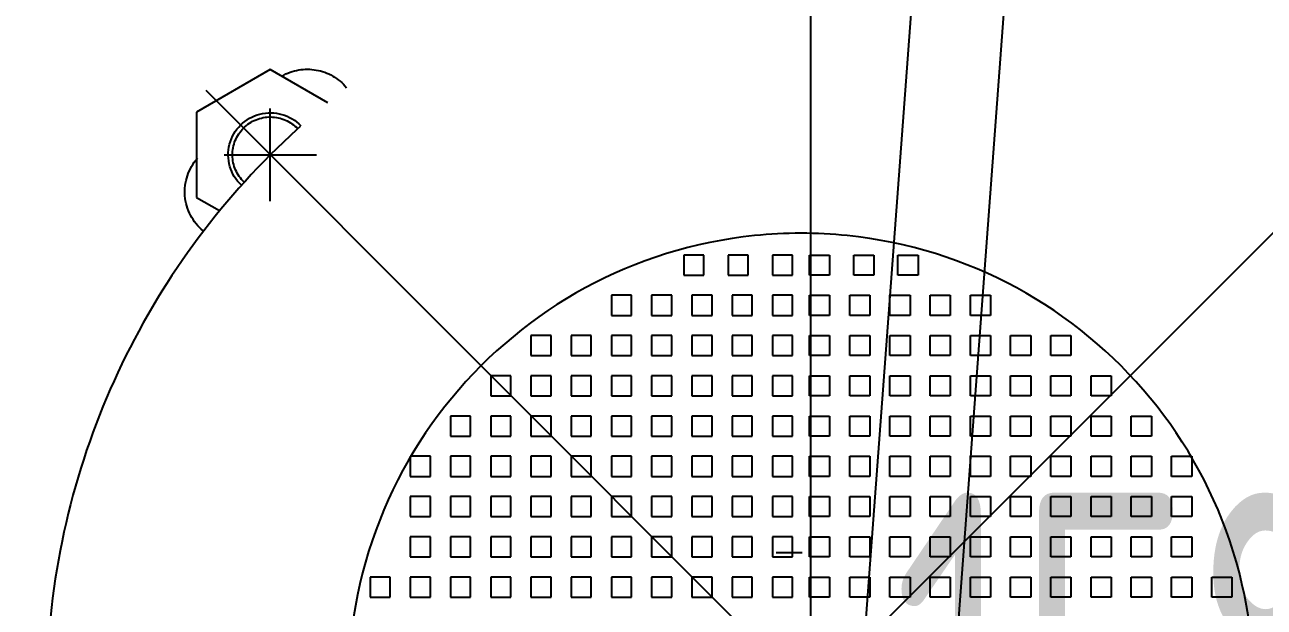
# Model space of a CAD drawing. Header units: millimetres. Extents: x 0 to 12600, y -349 to 8910.
# Drawn here: x 8313.1 to 8648.2, y 6696.6 to 6854 of the extents above; entities that cross this region are included whole.
import ezdxf

# ---------------------------------------------------------------- set-up
doc = ezdxf.new("R2010")
doc.units = ezdxf.units.MM
doc.header["$LTSCALE"] = 300
doc.linetypes.add('K', pattern=[2.5, 1.25, -0.25, 0.25, -0.25, 0.25, -0.25])
doc.layers.add('02', color=1, linetype='Continuous')
doc.layers.add('07', color=6, linetype='K')
doc.styles.get("Standard").update_dxf_attribs({"font": 'isocp', "width": 0.707, "bigfont": 'intecad.shx'})
doc.dimstyles.new('INTE$2', dxfattribs={"dimscale": 30, "dimtxt": 3.5, "dimasz": 3, "dimexe": 3, "dimexo": 0, "dimgap": 1, "dimtad": 1, "dimtih": 1, "dimtoh": 1, "dimdec": 1, "dimdsep": 46, "dimtxsty": 'Standard', "dimcen": 0, "dimclrd": 1, "dimclre": 1, "dimclrt": 3, "dimaunit": 1, "dimadec": 0, "dimazin": 0, "dimtfac": 1, "dimtdec": 1, "dimtmove": 0, "dimatfit": 0, "dimfxl": 1, "dimarcsym": 0})

# ---------------------------------------------------------------- blocks, each defined once
blk = doc.blocks.new('*D9')
at = {"layer": '02', "color": 1, "linetype": 'Continuous', "lineweight": -2}
for p, q in [((7929.98, 6427.06), (7929.98, 6784.94)), ((8139.75, 6195.21), (8285.23, 6738.17)), ((8432.11, 6592.57), (8693.46, 6592.57))]:
    blk.add_line(p, q, dxfattribs=at)
for start, end in [(75, 90), (94.02125, 98.04251), (66.95253, 75), (66.95749, 70.97875)]:
    blk.add_arc((7929.98, 5412.34), 1282.6, start, end, dxfattribs=at)
at = {"layer": '02', "color": 1, "linetype": 'Continuous'}
for points in [[(7839.51, 6706.77), (7840.56, 6676.79), (7929.98, 6694.94)], [(8343.61, 6610.56), (8352.39, 6639.25), (8261.94, 6651.24)]]:
    blk.add_solid(points, dxfattribs=at)
at = {"layer": 'Defpoints', "color": 0, "linetype": 'Continuous'}
for p in [(8041.76, 6690.06), (7929.98, 6427.06), (8139.75, 6195.21), (8016.04, 5733.51), (7929.98, 4460.5)]:
    blk.add_point(p, dxfattribs=at)
at = {"layer": '02', "color": 3, "linetype": 'Continuous', "insert": (8607.79, 6675.07), "char_height": 105, "attachment_point": 5}
blk.add_mtext('15°', dxfattribs=at)
blk = doc.blocks.new('erewre')
at = {"layer": '07', "color": 6, "linetype": 'K'}
for p, q in [((9684.32, 9816.66), (9493.47, 7251.75)), ((9709.39, 9816.66), (9518.4, 7249.9))]:
    blk.add_line(p, q, dxfattribs=at)
blk = doc.blocks.new('fer')
at = {"layer": '07', "color": 6, "linetype": 'K', "ltscale": 1.5}
for p, q in [((15531.16, 7168), (15531.16, 6560.06)), ((15531.16, 6994.07), (15531.16, 6614.43)), ((15531.16, 6804.1), (15353.5, 6981.76)), ((15531.16, 6804.1), (15694.64, 6967.59)), ((15677.27, 6937.7), (15677.27, 6962.72)), ((15689.77, 6950.21), (15664.76, 6950.21))]:
    blk.add_line(p, q, dxfattribs=at)
at = {"layer": '07', "color": 6, "linetype": 'K', "ltscale": 8}
for p, q in [((15507.54, 6923.12), (15502.1, 6923.12)), ((15502.1, 6923.12), (15502.1, 6917.68)), ((15507.54, 6917.68), (15507.54, 6923.12)), ((15519.51, 6923.12), (15514.07, 6923.12)), ((15514.07, 6923.12), (15514.07, 6917.68)), ((15519.51, 6917.68), (15519.51, 6923.12)), ((15526.04, 6923.12), (15526.04, 6917.68)), ((15531.48, 6923.12), (15526.04, 6923.12)), ((15531.48, 6917.68), (15531.48, 6923.12)), ((15536.07, 6917.68), (15536.07, 6923.12)), ((15536.07, 6923.12), (15541.51, 6923.12)), ((15541.51, 6923.12), (15541.51, 6917.68)), ((15548.04, 6917.68), (15548.04, 6923.12)), ((15548.04, 6923.12), (15553.48, 6923.12)), ((15553.48, 6923.12), (15553.48, 6917.68)), ((15560.01, 6917.68), (15560.01, 6923.12)), ((15560.01, 6923.12), (15565.45, 6923.12)), ((15565.45, 6923.12), (15565.45, 6917.68)), ((15502.1, 6917.68), (15507.54, 6917.68)), ((15514.07, 6917.68), (15519.51, 6917.68)), ((15526.04, 6917.68), (15531.48, 6917.68)), ((15541.51, 6917.68), (15536.07, 6917.68)), ((15553.48, 6917.68), (15548.04, 6917.68)), ((15565.45, 6917.68), (15560.01, 6917.68)), ((15482.52, 6912.24), (15482.52, 6906.8)), ((15487.96, 6912.24), (15482.52, 6912.24)), ((15487.96, 6906.8), (15487.96, 6912.24)), ((15498.84, 6912.24), (15493.4, 6912.24)), ((15493.4, 6912.24), (15493.4, 6906.8)), ((15498.84, 6906.8), (15498.84, 6912.24)), ((15509.72, 6912.24), (15504.28, 6912.24)), ((15509.72, 6912.24), (15504.28, 6912.24)), ((15504.28, 6912.24), (15504.28, 6906.8)), ((15504.28, 6912.24), (15504.28, 6906.8)), ((15509.72, 6906.8), (15509.72, 6912.24)), ((15509.72, 6906.8), (15509.72, 6912.24)), ((15520.6, 6912.24), (15515.16, 6912.24)), ((15520.6, 6912.24), (15515.16, 6912.24)), ((15520.6, 6912.24), (15515.16, 6912.24)), ((15515.16, 6912.24), (15515.16, 6906.8)), ((15515.16, 6912.24), (15515.16, 6906.8)), ((15515.16, 6912.24), (15515.16, 6906.8)), ((15520.6, 6906.8), (15520.6, 6912.24)), ((15520.6, 6906.8), (15520.6, 6912.24)), ((15520.6, 6906.8), (15520.6, 6912.24)), ((15526.04, 6912.24), (15526.04, 6906.8)), ((15531.48, 6912.24), (15526.04, 6912.24)), ((15531.48, 6906.8), (15531.48, 6912.24)), ((15536.07, 6906.8), (15536.07, 6912.24)), ((15536.07, 6912.24), (15541.51, 6912.24)), ((15541.51, 6912.24), (15541.51, 6906.8)), ((15546.95, 6912.24), (15552.39, 6912.24)), ((15546.95, 6912.24), (15552.39, 6912.24)), ((15546.95, 6912.24), (15552.39, 6912.24)), ((15546.95, 6906.8), (15546.95, 6912.24)), ((15546.95, 6906.8), (15546.95, 6912.24)), ((15546.95, 6906.8), (15546.95, 6912.24)), ((15552.39, 6912.24), (15552.39, 6906.8)), ((15552.39, 6912.24), (15552.39, 6906.8)), ((15552.39, 6912.24), (15552.39, 6906.8)), ((15557.83, 6906.8), (15557.83, 6912.24)), ((15557.83, 6906.8), (15557.83, 6912.24)), ((15557.83, 6912.24), (15563.27, 6912.24)), ((15557.83, 6912.24), (15563.27, 6912.24)), ((15563.27, 6912.24), (15563.27, 6906.8)), ((15563.27, 6912.24), (15563.27, 6906.8)), ((15568.71, 6906.8), (15568.71, 6912.24)), ((15568.71, 6912.24), (15574.15, 6912.24)), ((15574.15, 6912.24), (15574.15, 6906.8)), ((15579.59, 6906.8), (15579.59, 6912.24)), ((15579.59, 6912.24), (15585.03, 6912.24)), ((15585.03, 6912.24), (15585.03, 6906.8)), ((15482.52, 6906.8), (15487.96, 6906.8)), ((15493.4, 6906.8), (15498.84, 6906.8)), ((15504.28, 6906.8), (15509.72, 6906.8)), ((15504.28, 6906.8), (15509.72, 6906.8)), ((15515.16, 6906.8), (15520.6, 6906.8)), ((15515.16, 6906.8), (15520.6, 6906.8)), ((15515.16, 6906.8), (15520.6, 6906.8)), ((15526.04, 6906.8), (15531.48, 6906.8)), ((15541.51, 6906.8), (15536.07, 6906.8)), ((15552.39, 6906.8), (15546.95, 6906.8)), ((15552.39, 6906.8), (15546.95, 6906.8)), ((15552.39, 6906.8), (15546.95, 6906.8)), ((15563.27, 6906.8), (15557.83, 6906.8)), ((15563.27, 6906.8), (15557.83, 6906.8)), ((15574.15, 6906.8), (15568.71, 6906.8)), ((15585.03, 6906.8), (15579.59, 6906.8)), ((15466.2, 6901.36), (15460.76, 6901.36)), ((15460.76, 6901.36), (15460.76, 6895.92)), ((15466.2, 6895.92), (15466.2, 6901.36)), ((15477.08, 6901.36), (15471.64, 6901.36)), ((15471.64, 6901.36), (15471.64, 6895.92)), ((15477.08, 6895.92), (15477.08, 6901.36)), ((15482.52, 6901.36), (15482.52, 6895.92)), ((15487.96, 6901.36), (15482.52, 6901.36)), ((15487.96, 6895.92), (15487.96, 6901.36)), ((15498.84, 6901.36), (15493.4, 6901.36)), ((15493.4, 6901.36), (15493.4, 6895.92)), ((15498.84, 6895.92), (15498.84, 6901.36)), ((15504.28, 6901.36), (15504.28, 6895.92)), ((15504.28, 6901.36), (15504.28, 6895.92)), ((15509.72, 6901.36), (15504.28, 6901.36)), ((15509.72, 6901.36), (15504.28, 6901.36)), ((15509.72, 6895.92), (15509.72, 6901.36)), ((15509.72, 6895.92), (15509.72, 6901.36)), ((15520.6, 6901.36), (15515.16, 6901.36)), ((15520.6, 6901.36), (15515.16, 6901.36)), ((15520.6, 6901.36), (15515.16, 6901.36)), ((15515.16, 6901.36), (15515.16, 6895.92)), ((15515.16, 6901.36), (15515.16, 6895.92)), ((15515.16, 6901.36), (15515.16, 6895.92)), ((15520.6, 6895.92), (15520.6, 6901.36)), ((15520.6, 6895.92), (15520.6, 6901.36)), ((15520.6, 6895.92), (15520.6, 6901.36)), ((15526.04, 6901.36), (15526.04, 6895.92)), ((15531.48, 6901.36), (15526.04, 6901.36)), ((15531.48, 6895.92), (15531.48, 6901.36)), ((15536.07, 6895.92), (15536.07, 6901.36)), ((15536.07, 6901.36), (15541.51, 6901.36)), ((15541.51, 6901.36), (15541.51, 6895.92)), ((15546.95, 6901.36), (15552.39, 6901.36)), ((15546.95, 6901.36), (15552.39, 6901.36)), ((15546.95, 6901.36), (15552.39, 6901.36)), ((15546.95, 6895.92), (15546.95, 6901.36)), ((15546.95, 6895.92), (15546.95, 6901.36)), ((15546.95, 6895.92), (15546.95, 6901.36)), ((15552.39, 6901.36), (15552.39, 6895.92)), ((15552.39, 6901.36), (15552.39, 6895.92)), ((15552.39, 6901.36), (15552.39, 6895.92)), ((15557.83, 6895.92), (15557.83, 6901.36)), ((15557.83, 6895.92), (15557.83, 6901.36)), ((15557.83, 6901.36), (15563.27, 6901.36)), ((15557.83, 6901.36), (15563.27, 6901.36)), ((15563.27, 6901.36), (15563.27, 6895.92)), ((15563.27, 6901.36), (15563.27, 6895.92)), ((15568.71, 6895.92), (15568.71, 6901.36)), ((15568.71, 6901.36), (15574.15, 6901.36)), ((15574.15, 6901.36), (15574.15, 6895.92)), ((15579.59, 6895.92), (15579.59, 6901.36)), ((15579.59, 6901.36), (15585.03, 6901.36)), ((15585.03, 6901.36), (15585.03, 6895.92)), ((15590.47, 6895.92), (15590.47, 6901.36)), ((15590.47, 6901.36), (15595.91, 6901.36)), ((15595.91, 6901.36), (15595.91, 6895.92)), ((15601.35, 6895.92), (15601.35, 6901.36)), ((15601.35, 6901.36), (15606.79, 6901.36)), ((15606.79, 6901.36), (15606.79, 6895.92)), ((15460.76, 6895.92), (15466.2, 6895.92)), ((15471.64, 6895.92), (15477.08, 6895.92)), ((15482.52, 6895.92), (15487.96, 6895.92)), ((15493.4, 6895.92), (15498.84, 6895.92)), ((15504.28, 6895.92), (15509.72, 6895.92)), ((15504.28, 6895.92), (15509.72, 6895.92)), ((15515.16, 6895.92), (15520.6, 6895.92)), ((15515.16, 6895.92), (15520.6, 6895.92)), ((15515.16, 6895.92), (15520.6, 6895.92)), ((15526.04, 6895.92), (15531.48, 6895.92)), ((15541.51, 6895.92), (15536.07, 6895.92)), ((15552.39, 6895.92), (15546.95, 6895.92)), ((15552.39, 6895.92), (15546.95, 6895.92)), ((15552.39, 6895.92), (15546.95, 6895.92)), ((15563.27, 6895.92), (15557.83, 6895.92)), ((15563.27, 6895.92), (15557.83, 6895.92)), ((15574.15, 6895.92), (15568.71, 6895.92)), ((15585.03, 6895.92), (15579.59, 6895.92)), ((15595.91, 6895.92), (15590.47, 6895.92)), ((15606.79, 6895.92), (15601.35, 6895.92)), ((15455.32, 6890.48), (15449.88, 6890.48)), ((15449.88, 6890.48), (15449.88, 6885.04)), ((15455.32, 6885.04), (15455.32, 6890.48)), ((15466.2, 6890.48), (15460.76, 6890.48)), ((15460.76, 6890.48), (15460.76, 6885.04)), ((15466.2, 6885.04), (15466.2, 6890.48)), ((15477.08, 6890.48), (15471.64, 6890.48)), ((15471.64, 6890.48), (15471.64, 6885.04)), ((15477.08, 6885.04), (15477.08, 6890.48)), ((15487.96, 6890.48), (15482.52, 6890.48)), ((15482.52, 6890.48), (15482.52, 6885.04)), ((15487.96, 6885.04), (15487.96, 6890.48)), ((15498.84, 6890.48), (15493.4, 6890.48)), ((15493.4, 6890.48), (15493.4, 6885.04)), ((15498.84, 6885.04), (15498.84, 6890.48)), ((15509.72, 6890.48), (15504.28, 6890.48)), ((15509.72, 6890.48), (15504.28, 6890.48)), ((15504.28, 6890.48), (15504.28, 6885.04)), ((15504.28, 6890.48), (15504.28, 6885.04)), ((15509.72, 6885.04), (15509.72, 6890.48)), ((15509.72, 6885.04), (15509.72, 6890.48)), ((15520.6, 6890.48), (15515.16, 6890.48)), ((15520.6, 6890.48), (15515.16, 6890.48)), ((15520.6, 6890.48), (15515.16, 6890.48)), ((15515.16, 6890.48), (15515.16, 6885.04)), ((15515.16, 6890.48), (15515.16, 6885.04)), ((15515.16, 6890.48), (15515.16, 6885.04)), ((15520.6, 6885.04), (15520.6, 6890.48)), ((15520.6, 6885.04), (15520.6, 6890.48)), ((15520.6, 6885.04), (15520.6, 6890.48)), ((15531.48, 6890.48), (15526.04, 6890.48)), ((15526.04, 6890.48), (15526.04, 6885.04)), ((15531.48, 6885.04), (15531.48, 6890.48)), ((15536.07, 6890.48), (15541.51, 6890.48)), ((15536.07, 6885.04), (15536.07, 6890.48)), ((15541.51, 6890.48), (15541.51, 6885.04)), ((15546.95, 6890.48), (15552.39, 6890.48)), ((15546.95, 6890.48), (15552.39, 6890.48)), ((15546.95, 6890.48), (15552.39, 6890.48)), ((15546.95, 6885.04), (15546.95, 6890.48)), ((15546.95, 6885.04), (15546.95, 6890.48)), ((15546.95, 6885.04), (15546.95, 6890.48)), ((15552.39, 6890.48), (15552.39, 6885.04)), ((15552.39, 6890.48), (15552.39, 6885.04)), ((15552.39, 6890.48), (15552.39, 6885.04)), ((15557.83, 6890.48), (15563.27, 6890.48)), ((15557.83, 6890.48), (15563.27, 6890.48)), ((15557.83, 6885.04), (15557.83, 6890.48)), ((15557.83, 6885.04), (15557.83, 6890.48)), ((15563.27, 6890.48), (15563.27, 6885.04)), ((15563.27, 6890.48), (15563.27, 6885.04)), ((15568.71, 6890.48), (15574.15, 6890.48)), ((15568.71, 6885.04), (15568.71, 6890.48)), ((15574.15, 6890.48), (15574.15, 6885.04)), ((15579.59, 6890.48), (15585.03, 6890.48)), ((15579.59, 6885.04), (15579.59, 6890.48)), ((15585.03, 6890.48), (15585.03, 6885.04)), ((15590.47, 6890.48), (15595.91, 6890.48)), ((15590.47, 6885.04), (15590.47, 6890.48)), ((15595.91, 6890.48), (15595.91, 6885.04)), ((15601.35, 6890.48), (15606.79, 6890.48)), ((15601.35, 6885.04), (15601.35, 6890.48)), ((15606.79, 6890.48), (15606.79, 6885.04)), ((15612.23, 6890.48), (15617.67, 6890.48)), ((15612.23, 6885.04), (15612.23, 6890.48)), ((15617.67, 6890.48), (15617.67, 6885.04)), ((15449.88, 6885.04), (15455.32, 6885.04)), ((15460.76, 6885.04), (15466.2, 6885.04)), ((15471.64, 6885.04), (15477.08, 6885.04)), ((15482.52, 6885.04), (15487.96, 6885.04)), ((15493.4, 6885.04), (15498.84, 6885.04)), ((15504.28, 6885.04), (15509.72, 6885.04)), ((15504.28, 6885.04), (15509.72, 6885.04)), ((15515.16, 6885.04), (15520.6, 6885.04)), ((15515.16, 6885.04), (15520.6, 6885.04)), ((15515.16, 6885.04), (15520.6, 6885.04)), ((15526.04, 6885.04), (15531.48, 6885.04)), ((15541.51, 6885.04), (15536.07, 6885.04)), ((15552.39, 6885.04), (15546.95, 6885.04)), ((15552.39, 6885.04), (15546.95, 6885.04)), ((15552.39, 6885.04), (15546.95, 6885.04)), ((15563.27, 6885.04), (15557.83, 6885.04)), ((15563.27, 6885.04), (15557.83, 6885.04)), ((15574.15, 6885.04), (15568.71, 6885.04)), ((15585.03, 6885.04), (15579.59, 6885.04)), ((15595.91, 6885.04), (15590.47, 6885.04)), ((15606.79, 6885.04), (15601.35, 6885.04)), ((15617.67, 6885.04), (15612.23, 6885.04)), ((15439, 6879.6), (15439, 6874.16)), ((15444.44, 6879.6), (15439, 6879.6)), ((15444.44, 6874.16), (15444.44, 6879.6)), ((15455.32, 6879.6), (15449.88, 6879.6)), ((15449.88, 6879.6), (15449.88, 6874.16)), ((15455.32, 6874.16), (15455.32, 6879.6)), ((15466.2, 6879.6), (15460.76, 6879.6)), ((15460.76, 6879.6), (15460.76, 6874.16)), ((15466.2, 6874.16), (15466.2, 6879.6)), ((15477.08, 6879.6), (15471.64, 6879.6)), ((15471.64, 6879.6), (15471.64, 6874.16)), ((15477.08, 6874.16), (15477.08, 6879.6)), ((15482.52, 6879.6), (15482.52, 6874.16)), ((15487.96, 6879.6), (15482.52, 6879.6)), ((15487.96, 6874.16), (15487.96, 6879.6)), ((15498.84, 6879.6), (15493.4, 6879.6)), ((15493.4, 6879.6), (15493.4, 6874.16)), ((15498.84, 6874.16), (15498.84, 6879.6)), ((15504.28, 6879.6), (15504.28, 6874.16)), ((15504.28, 6879.6), (15504.28, 6874.16)), ((15509.72, 6879.6), (15504.28, 6879.6)), ((15509.72, 6879.6), (15504.28, 6879.6)), ((15509.72, 6874.16), (15509.72, 6879.6)), ((15509.72, 6874.16), (15509.72, 6879.6)), ((15515.16, 6879.6), (15515.16, 6874.16)), ((15515.16, 6879.6), (15515.16, 6874.16)), ((15515.16, 6879.6), (15515.16, 6874.16)), ((15520.6, 6879.6), (15515.16, 6879.6)), ((15520.6, 6879.6), (15515.16, 6879.6)), ((15520.6, 6879.6), (15515.16, 6879.6)), ((15520.6, 6874.16), (15520.6, 6879.6)), ((15520.6, 6874.16), (15520.6, 6879.6)), ((15520.6, 6874.16), (15520.6, 6879.6)), ((15526.04, 6879.6), (15526.04, 6874.16)), ((15531.48, 6879.6), (15526.04, 6879.6)), ((15531.48, 6874.16), (15531.48, 6879.6)), ((15536.07, 6874.16), (15536.07, 6879.6)), ((15536.07, 6879.6), (15541.51, 6879.6)), ((15541.51, 6879.6), (15541.51, 6874.16)), ((15546.95, 6879.6), (15552.39, 6879.6)), ((15546.95, 6879.6), (15552.39, 6879.6)), ((15546.95, 6879.6), (15552.39, 6879.6)), ((15546.95, 6874.16), (15546.95, 6879.6)), ((15546.95, 6874.16), (15546.95, 6879.6)), ((15546.95, 6874.16), (15546.95, 6879.6)), ((15552.39, 6879.6), (15552.39, 6874.16)), ((15552.39, 6879.6), (15552.39, 6874.16)), ((15552.39, 6879.6), (15552.39, 6874.16)), ((15557.83, 6874.16), (15557.83, 6879.6)), ((15557.83, 6874.16), (15557.83, 6879.6)), ((15557.83, 6879.6), (15563.27, 6879.6)), ((15557.83, 6879.6), (15563.27, 6879.6)), ((15563.27, 6879.6), (15563.27, 6874.16)), ((15563.27, 6879.6), (15563.27, 6874.16)), ((15568.71, 6874.16), (15568.71, 6879.6)), ((15568.71, 6879.6), (15574.15, 6879.6)), ((15574.15, 6879.6), (15574.15, 6874.16)), ((15579.59, 6874.16), (15579.59, 6879.6)), ((15579.59, 6879.6), (15585.03, 6879.6)), ((15585.03, 6879.6), (15585.03, 6874.16)), ((15590.47, 6874.16), (15590.47, 6879.6)), ((15590.47, 6879.6), (15595.91, 6879.6)), ((15595.91, 6879.6), (15595.91, 6874.16)), ((15601.35, 6874.16), (15601.35, 6879.6)), ((15601.35, 6879.6), (15606.79, 6879.6)), ((15606.79, 6879.6), (15606.79, 6874.16)), ((15612.23, 6879.6), (15617.67, 6879.6)), ((15612.23, 6874.16), (15612.23, 6879.6)), ((15617.67, 6879.6), (15617.67, 6874.16)), ((15623.11, 6874.16), (15623.11, 6879.6)), ((15623.11, 6879.6), (15628.55, 6879.6)), ((15628.55, 6879.6), (15628.55, 6874.16)), ((15439, 6874.16), (15444.44, 6874.16)), ((15449.88, 6874.16), (15455.32, 6874.16)), ((15460.76, 6874.16), (15466.2, 6874.16)), ((15471.64, 6874.16), (15477.08, 6874.16)), ((15482.52, 6874.16), (15487.96, 6874.16)), ((15493.4, 6874.16), (15498.84, 6874.16)), ((15504.28, 6874.16), (15509.72, 6874.16)), ((15504.28, 6874.16), (15509.72, 6874.16)), ((15515.16, 6874.16), (15520.6, 6874.16)), ((15515.16, 6874.16), (15520.6, 6874.16)), ((15515.16, 6874.16), (15520.6, 6874.16)), ((15526.04, 6874.16), (15531.48, 6874.16)), ((15541.51, 6874.16), (15536.07, 6874.16)), ((15552.39, 6874.16), (15546.95, 6874.16)), ((15552.39, 6874.16), (15546.95, 6874.16)), ((15552.39, 6874.16), (15546.95, 6874.16)), ((15563.27, 6874.16), (15557.83, 6874.16)), ((15563.27, 6874.16), (15557.83, 6874.16)), ((15574.15, 6874.16), (15568.71, 6874.16)), ((15585.03, 6874.16), (15579.59, 6874.16)), ((15595.91, 6874.16), (15590.47, 6874.16)), ((15606.79, 6874.16), (15601.35, 6874.16)), ((15617.67, 6874.16), (15612.23, 6874.16)), ((15628.55, 6874.16), (15623.11, 6874.16)), ((15433.56, 6868.72), (15428.12, 6868.72)), ((15428.12, 6868.72), (15428.12, 6863.28)), ((15433.56, 6863.28), (15433.56, 6868.72)), ((15439, 6868.72), (15439, 6863.28)), ((15444.44, 6868.72), (15439, 6868.72)), ((15444.44, 6863.28), (15444.44, 6868.72)), ((15455.32, 6868.72), (15449.88, 6868.72)), ((15449.88, 6868.72), (15449.88, 6863.28)), ((15455.32, 6863.28), (15455.32, 6868.72)), ((15466.2, 6868.72), (15460.76, 6868.72)), ((15460.76, 6868.72), (15460.76, 6863.28)), ((15466.2, 6863.28), (15466.2, 6868.72)), ((15477.08, 6868.72), (15471.64, 6868.72)), ((15471.64, 6868.72), (15471.64, 6863.28)), ((15477.08, 6863.28), (15477.08, 6868.72)), ((15482.52, 6868.72), (15482.52, 6863.28)), ((15487.96, 6868.72), (15482.52, 6868.72)), ((15487.96, 6863.28), (15487.96, 6868.72)), ((15498.84, 6868.72), (15493.4, 6868.72)), ((15493.4, 6868.72), (15493.4, 6863.28)), ((15498.84, 6863.28), (15498.84, 6868.72)), ((15504.28, 6868.72), (15504.28, 6863.28)), ((15504.28, 6868.72), (15504.28, 6863.28)), ((15509.72, 6868.72), (15504.28, 6868.72)), ((15509.72, 6868.72), (15504.28, 6868.72)), ((15509.72, 6863.28), (15509.72, 6868.72)), ((15509.72, 6863.28), (15509.72, 6868.72)), ((15515.16, 6868.72), (15515.16, 6863.28)), ((15515.16, 6868.72), (15515.16, 6863.28)), ((15515.16, 6868.72), (15515.16, 6863.28)), ((15520.6, 6868.72), (15515.16, 6868.72)), ((15520.6, 6868.72), (15515.16, 6868.72)), ((15520.6, 6868.72), (15515.16, 6868.72)), ((15520.6, 6863.28), (15520.6, 6868.72)), ((15520.6, 6863.28), (15520.6, 6868.72)), ((15520.6, 6863.28), (15520.6, 6868.72)), ((15526.04, 6868.72), (15526.04, 6863.28)), ((15531.48, 6868.72), (15526.04, 6868.72)), ((15531.48, 6863.28), (15531.48, 6868.72)), ((15536.07, 6863.28), (15536.07, 6868.72)), ((15536.07, 6868.72), (15541.51, 6868.72)), ((15541.51, 6868.72), (15541.51, 6863.28)), ((15546.95, 6868.72), (15552.39, 6868.72)), ((15546.95, 6868.72), (15552.39, 6868.72)), ((15546.95, 6868.72), (15552.39, 6868.72)), ((15546.95, 6863.28), (15546.95, 6868.72)), ((15546.95, 6863.28), (15546.95, 6868.72)), ((15546.95, 6863.28), (15546.95, 6868.72)), ((15552.39, 6868.72), (15552.39, 6863.28)), ((15552.39, 6868.72), (15552.39, 6863.28)), ((15552.39, 6868.72), (15552.39, 6863.28)), ((15557.83, 6863.28), (15557.83, 6868.72)), ((15557.83, 6863.28), (15557.83, 6868.72)), ((15557.83, 6868.72), (15563.27, 6868.72)), ((15557.83, 6868.72), (15563.27, 6868.72)), ((15563.27, 6868.72), (15563.27, 6863.28)), ((15563.27, 6868.72), (15563.27, 6863.28)), ((15568.71, 6863.28), (15568.71, 6868.72)), ((15568.71, 6868.72), (15574.15, 6868.72)), ((15574.15, 6868.72), (15574.15, 6863.28)), ((15579.59, 6863.28), (15579.59, 6868.72)), ((15579.59, 6868.72), (15585.03, 6868.72)), ((15585.03, 6868.72), (15585.03, 6863.28)), ((15590.47, 6863.28), (15590.47, 6868.72)), ((15590.47, 6868.72), (15595.91, 6868.72)), ((15595.91, 6868.72), (15595.91, 6863.28)), ((15601.35, 6863.28), (15601.35, 6868.72)), ((15601.35, 6868.72), (15606.79, 6868.72)), ((15606.79, 6868.72), (15606.79, 6863.28)), ((15612.23, 6868.72), (15617.67, 6868.72)), ((15612.23, 6863.28), (15612.23, 6868.72)), ((15617.67, 6868.72), (15617.67, 6863.28)), ((15623.11, 6868.72), (15628.55, 6868.72)), ((15623.11, 6863.28), (15623.11, 6868.72)), ((15628.55, 6868.72), (15628.55, 6863.28)), ((15633.99, 6868.72), (15639.43, 6868.72)), ((15633.99, 6863.28), (15633.99, 6868.72)), ((15639.43, 6868.72), (15639.43, 6863.28)), ((15428.12, 6863.28), (15433.56, 6863.28)), ((15439, 6863.28), (15444.44, 6863.28)), ((15449.88, 6863.28), (15455.32, 6863.28)), ((15460.76, 6863.28), (15466.2, 6863.28)), ((15471.64, 6863.28), (15477.08, 6863.28)), ((15482.52, 6863.28), (15487.96, 6863.28)), ((15493.4, 6863.28), (15498.84, 6863.28)), ((15504.28, 6863.28), (15509.72, 6863.28)), ((15504.28, 6863.28), (15509.72, 6863.28)), ((15515.16, 6863.28), (15520.6, 6863.28)), ((15515.16, 6863.28), (15520.6, 6863.28)), ((15515.16, 6863.28), (15520.6, 6863.28)), ((15526.04, 6863.28), (15531.48, 6863.28)), ((15541.51, 6863.28), (15536.07, 6863.28)), ((15552.39, 6863.28), (15546.95, 6863.28)), ((15552.39, 6863.28), (15546.95, 6863.28)), ((15552.39, 6863.28), (15546.95, 6863.28)), ((15563.27, 6863.28), (15557.83, 6863.28)), ((15563.27, 6863.28), (15557.83, 6863.28)), ((15574.15, 6863.28), (15568.71, 6863.28)), ((15585.03, 6863.28), (15579.59, 6863.28)), ((15595.91, 6863.28), (15590.47, 6863.28)), ((15606.79, 6863.28), (15601.35, 6863.28)), ((15617.67, 6863.28), (15612.23, 6863.28)), ((15628.55, 6863.28), (15623.11, 6863.28)), ((15639.43, 6863.28), (15633.99, 6863.28)), ((15433.56, 6857.84), (15428.12, 6857.84)), ((15428.12, 6857.84), (15428.12, 6852.4)), ((15433.56, 6852.4), (15433.56, 6857.84)), ((15439, 6857.84), (15439, 6852.4)), ((15444.44, 6857.84), (15439, 6857.84)), ((15444.44, 6852.4), (15444.44, 6857.84)), ((15455.32, 6857.84), (15449.88, 6857.84)), ((15449.88, 6857.84), (15449.88, 6852.4)), ((15455.32, 6852.4), (15455.32, 6857.84)), ((15466.2, 6857.84), (15460.76, 6857.84)), ((15460.76, 6857.84), (15460.76, 6852.4)), ((15466.2, 6852.4), (15466.2, 6857.84)), ((15477.08, 6857.84), (15471.64, 6857.84)), ((15471.64, 6857.84), (15471.64, 6852.4)), ((15477.08, 6852.4), (15477.08, 6857.84)), ((15487.96, 6857.84), (15482.52, 6857.84)), ((15482.52, 6857.84), (15482.52, 6852.4)), ((15487.96, 6852.4), (15487.96, 6857.84)), ((15498.84, 6857.84), (15493.4, 6857.84)), ((15493.4, 6857.84), (15493.4, 6852.4)), ((15498.84, 6852.4), (15498.84, 6857.84)), ((15509.72, 6857.84), (15504.28, 6857.84)), ((15509.72, 6857.84), (15504.28, 6857.84)), ((15504.28, 6857.84), (15504.28, 6852.4)), ((15504.28, 6857.84), (15504.28, 6852.4)), ((15509.72, 6852.4), (15509.72, 6857.84)), ((15509.72, 6852.4), (15509.72, 6857.84)), ((15515.16, 6857.84), (15515.16, 6852.4)), ((15515.16, 6857.84), (15515.16, 6852.4)), ((15515.16, 6857.84), (15515.16, 6852.4)), ((15520.6, 6857.84), (15515.16, 6857.84)), ((15520.6, 6857.84), (15515.16, 6857.84)), ((15520.6, 6857.84), (15515.16, 6857.84)), ((15520.6, 6852.4), (15520.6, 6857.84)), ((15520.6, 6852.4), (15520.6, 6857.84)), ((15520.6, 6852.4), (15520.6, 6857.84)), ((15531.48, 6857.84), (15526.04, 6857.84)), ((15526.04, 6857.84), (15526.04, 6852.4)), ((15531.48, 6852.4), (15531.48, 6857.84)), ((15536.07, 6857.84), (15541.51, 6857.84)), ((15536.07, 6852.4), (15536.07, 6857.84)), ((15541.51, 6857.84), (15541.51, 6852.4)), ((15546.95, 6857.84), (15552.39, 6857.84)), ((15546.95, 6857.84), (15552.39, 6857.84)), ((15546.95, 6857.84), (15552.39, 6857.84)), ((15546.95, 6852.4), (15546.95, 6857.84)), ((15546.95, 6852.4), (15546.95, 6857.84)), ((15546.95, 6852.4), (15546.95, 6857.84)), ((15552.39, 6857.84), (15552.39, 6852.4)), ((15552.39, 6857.84), (15552.39, 6852.4)), ((15552.39, 6857.84), (15552.39, 6852.4)), ((15557.83, 6852.4), (15557.83, 6857.84)), ((15557.83, 6852.4), (15557.83, 6857.84)), ((15557.83, 6857.84), (15563.27, 6857.84)), ((15557.83, 6857.84), (15563.27, 6857.84)), ((15563.27, 6857.84), (15563.27, 6852.4)), ((15563.27, 6857.84), (15563.27, 6852.4)), ((15568.71, 6857.84), (15574.15, 6857.84)), ((15568.71, 6852.4), (15568.71, 6857.84)), ((15574.15, 6857.84), (15574.15, 6852.4)), ((15579.59, 6857.84), (15585.03, 6857.84)), ((15579.59, 6852.4), (15579.59, 6857.84)), ((15585.03, 6857.84), (15585.03, 6852.4)), ((15590.47, 6857.84), (15595.91, 6857.84)), ((15590.47, 6852.4), (15590.47, 6857.84)), ((15595.91, 6857.84), (15595.91, 6852.4)), ((15601.35, 6852.4), (15601.35, 6857.84)), ((15601.35, 6857.84), (15606.79, 6857.84)), ((15606.79, 6857.84), (15606.79, 6852.4)), ((15612.23, 6857.84), (15617.67, 6857.84)), ((15612.23, 6852.4), (15612.23, 6857.84)), ((15617.67, 6857.84), (15617.67, 6852.4)), ((15623.11, 6857.84), (15628.55, 6857.84)), ((15623.11, 6852.4), (15623.11, 6857.84)), ((15628.55, 6857.84), (15628.55, 6852.4)), ((15633.99, 6857.84), (15639.43, 6857.84)), ((15633.99, 6852.4), (15633.99, 6857.84)), ((15639.43, 6857.84), (15639.43, 6852.4)), ((15428.12, 6852.4), (15433.56, 6852.4)), ((15439, 6852.4), (15444.44, 6852.4)), ((15449.88, 6852.4), (15455.32, 6852.4)), ((15460.76, 6852.4), (15466.2, 6852.4)), ((15471.64, 6852.4), (15477.08, 6852.4)), ((15482.52, 6852.4), (15487.96, 6852.4)), ((15493.4, 6852.4), (15498.84, 6852.4)), ((15504.28, 6852.4), (15509.72, 6852.4)), ((15504.28, 6852.4), (15509.72, 6852.4)), ((15515.16, 6852.4), (15520.6, 6852.4)), ((15515.16, 6852.4), (15520.6, 6852.4)), ((15515.16, 6852.4), (15520.6, 6852.4)), ((15526.04, 6852.4), (15531.48, 6852.4)), ((15541.51, 6852.4), (15536.07, 6852.4)), ((15552.39, 6852.4), (15546.95, 6852.4)), ((15552.39, 6852.4), (15546.95, 6852.4)), ((15552.39, 6852.4), (15546.95, 6852.4)), ((15563.27, 6852.4), (15557.83, 6852.4)), ((15563.27, 6852.4), (15557.83, 6852.4)), ((15574.15, 6852.4), (15568.71, 6852.4)), ((15585.03, 6852.4), (15579.59, 6852.4)), ((15595.91, 6852.4), (15590.47, 6852.4)), ((15606.79, 6852.4), (15601.35, 6852.4)), ((15617.67, 6852.4), (15612.23, 6852.4)), ((15628.55, 6852.4), (15623.11, 6852.4)), ((15639.43, 6852.4), (15633.99, 6852.4)), ((15428.12, 6846.96), (15428.12, 6841.52)), ((15433.56, 6846.96), (15428.12, 6846.96)), ((15433.56, 6841.52), (15433.56, 6846.96)), ((15439, 6846.96), (15439, 6841.52)), ((15444.44, 6846.96), (15439, 6846.96)), ((15444.44, 6841.52), (15444.44, 6846.96)), ((15449.88, 6846.96), (15449.88, 6841.52)), ((15455.32, 6846.96), (15449.88, 6846.96)), ((15455.32, 6841.52), (15455.32, 6846.96)), ((15460.76, 6846.96), (15460.76, 6841.52)), ((15466.2, 6846.96), (15460.76, 6846.96)), ((15466.2, 6841.52), (15466.2, 6846.96)), ((15471.64, 6846.96), (15471.64, 6841.52)), ((15477.08, 6846.96), (15471.64, 6846.96)), ((15477.08, 6841.52), (15477.08, 6846.96)), ((15482.52, 6846.96), (15482.52, 6841.52)), ((15487.96, 6846.96), (15482.52, 6846.96)), ((15487.96, 6841.52), (15487.96, 6846.96)), ((15493.4, 6846.96), (15493.4, 6841.52)), ((15498.84, 6846.96), (15493.4, 6846.96)), ((15498.84, 6841.52), (15498.84, 6846.96)), ((15504.28, 6846.96), (15504.28, 6841.52)), ((15504.28, 6846.96), (15504.28, 6841.52)), ((15509.72, 6846.96), (15504.28, 6846.96)), ((15509.72, 6846.96), (15504.28, 6846.96)), ((15509.72, 6841.52), (15509.72, 6846.96)), ((15509.72, 6841.52), (15509.72, 6846.96)), ((15515.16, 6846.96), (15515.16, 6841.52)), ((15515.16, 6846.96), (15515.16, 6841.52)), ((15515.16, 6846.96), (15515.16, 6841.52)), ((15520.6, 6846.96), (15515.16, 6846.96)), ((15520.6, 6846.96), (15515.16, 6846.96)), ((15520.6, 6846.96), (15515.16, 6846.96)), ((15520.6, 6841.52), (15520.6, 6846.96)), ((15520.6, 6841.52), (15520.6, 6846.96)), ((15520.6, 6841.52), (15520.6, 6846.96)), ((15526.04, 6846.96), (15526.04, 6841.52)), ((15531.48, 6846.96), (15526.04, 6846.96)), ((15531.48, 6841.52), (15531.48, 6846.96)), ((15536.07, 6841.52), (15536.07, 6846.96)), ((15536.07, 6846.96), (15541.51, 6846.96)), ((15541.51, 6846.96), (15541.51, 6841.52)), ((15546.95, 6846.96), (15552.39, 6846.96)), ((15546.95, 6846.96), (15552.39, 6846.96)), ((15546.95, 6846.96), (15552.39, 6846.96)), ((15546.95, 6841.52), (15546.95, 6846.96)), ((15546.95, 6841.52), (15546.95, 6846.96)), ((15546.95, 6841.52), (15546.95, 6846.96)), ((15552.39, 6846.96), (15552.39, 6841.52)), ((15552.39, 6846.96), (15552.39, 6841.52)), ((15552.39, 6846.96), (15552.39, 6841.52)), ((15557.83, 6841.52), (15557.83, 6846.96)), ((15557.83, 6841.52), (15557.83, 6846.96)), ((15557.83, 6846.96), (15563.27, 6846.96)), ((15557.83, 6846.96), (15563.27, 6846.96)), ((15563.27, 6846.96), (15563.27, 6841.52)), ((15563.27, 6846.96), (15563.27, 6841.52)), ((15568.71, 6841.52), (15568.71, 6846.96)), ((15568.71, 6846.96), (15574.15, 6846.96)), ((15574.15, 6846.96), (15574.15, 6841.52)), ((15579.59, 6841.52), (15579.59, 6846.96)), ((15579.59, 6846.96), (15585.03, 6846.96)), ((15585.03, 6846.96), (15585.03, 6841.52)), ((15590.47, 6841.52), (15590.47, 6846.96)), ((15590.47, 6846.96), (15595.91, 6846.96)), ((15595.91, 6846.96), (15595.91, 6841.52)), ((15601.35, 6841.52), (15601.35, 6846.96)), ((15601.35, 6846.96), (15606.79, 6846.96)), ((15606.79, 6846.96), (15606.79, 6841.52)), ((15612.23, 6841.52), (15612.23, 6846.96)), ((15612.23, 6846.96), (15617.67, 6846.96)), ((15617.67, 6846.96), (15617.67, 6841.52)), ((15623.11, 6841.52), (15623.11, 6846.96)), ((15623.11, 6846.96), (15628.55, 6846.96)), ((15628.55, 6846.96), (15628.55, 6841.52)), ((15633.99, 6841.52), (15633.99, 6846.96)), ((15633.99, 6846.96), (15639.43, 6846.96)), ((15639.43, 6846.96), (15639.43, 6841.52)), ((15428.12, 6841.52), (15433.56, 6841.52)), ((15439, 6841.52), (15444.44, 6841.52)), ((15449.88, 6841.52), (15455.32, 6841.52)), ((15460.76, 6841.52), (15466.2, 6841.52)), ((15471.64, 6841.52), (15477.08, 6841.52)), ((15482.52, 6841.52), (15487.96, 6841.52)), ((15493.4, 6841.52), (15498.84, 6841.52)), ((15504.28, 6841.52), (15509.72, 6841.52)), ((15504.28, 6841.52), (15509.72, 6841.52)), ((15515.16, 6841.52), (15520.6, 6841.52)), ((15515.16, 6841.52), (15520.6, 6841.52)), ((15515.16, 6841.52), (15520.6, 6841.52)), ((15526.04, 6841.52), (15531.48, 6841.52)), ((15533.48, 6842.62), (15540.51, 6842.62)), ((15541.51, 6841.52), (15536.07, 6841.52)), ((15552.39, 6841.52), (15546.95, 6841.52)), ((15552.39, 6841.52), (15546.95, 6841.52)), ((15552.39, 6841.52), (15546.95, 6841.52)), ((15563.27, 6841.52), (15557.83, 6841.52)), ((15563.27, 6841.52), (15557.83, 6841.52)), ((15574.15, 6841.52), (15568.71, 6841.52)), ((15585.03, 6841.52), (15579.59, 6841.52)), ((15595.91, 6841.52), (15590.47, 6841.52)), ((15606.79, 6841.52), (15601.35, 6841.52)), ((15617.67, 6841.52), (15612.23, 6841.52)), ((15628.55, 6841.52), (15623.11, 6841.52)), ((15639.43, 6841.52), (15633.99, 6841.52)), ((15422.68, 6836.08), (15417.24, 6836.08)), ((15417.24, 6836.08), (15417.24, 6830.64)), ((15422.68, 6830.64), (15422.68, 6836.08)), ((15433.56, 6836.08), (15428.12, 6836.08)), ((15428.12, 6836.08), (15428.12, 6830.64)), ((15433.56, 6830.64), (15433.56, 6836.08)), ((15439, 6836.08), (15439, 6830.64)), ((15444.44, 6836.08), (15439, 6836.08)), ((15444.44, 6830.64), (15444.44, 6836.08)), ((15455.32, 6836.08), (15449.88, 6836.08)), ((15449.88, 6836.08), (15449.88, 6830.64)), ((15455.32, 6830.64), (15455.32, 6836.08)), ((15466.2, 6836.08), (15460.76, 6836.08)), ((15460.76, 6836.08), (15460.76, 6830.64)), ((15466.2, 6830.64), (15466.2, 6836.08)), ((15477.08, 6836.08), (15471.64, 6836.08)), ((15471.64, 6836.08), (15471.64, 6830.64)), ((15477.08, 6830.64), (15477.08, 6836.08)), ((15482.52, 6836.08), (15482.52, 6830.64)), ((15487.96, 6836.08), (15482.52, 6836.08)), ((15487.96, 6830.64), (15487.96, 6836.08)), ((15498.84, 6836.08), (15493.4, 6836.08)), ((15493.4, 6836.08), (15493.4, 6830.64)), ((15498.84, 6830.64), (15498.84, 6836.08)), ((15504.28, 6836.08), (15504.28, 6830.64)), ((15504.28, 6836.08), (15504.28, 6830.64)), ((15509.72, 6836.08), (15504.28, 6836.08)), ((15509.72, 6836.08), (15504.28, 6836.08)), ((15509.72, 6830.64), (15509.72, 6836.08)), ((15509.72, 6830.64), (15509.72, 6836.08)), ((15515.16, 6836.08), (15515.16, 6830.64)), ((15515.16, 6836.08), (15515.16, 6830.64)), ((15515.16, 6836.08), (15515.16, 6830.64)), ((15520.6, 6836.08), (15515.16, 6836.08)), ((15520.6, 6836.08), (15515.16, 6836.08)), ((15520.6, 6836.08), (15515.16, 6836.08)), ((15520.6, 6830.64), (15520.6, 6836.08)), ((15520.6, 6830.64), (15520.6, 6836.08)), ((15520.6, 6830.64), (15520.6, 6836.08)), ((15526.04, 6836.08), (15526.04, 6830.64)), ((15531.48, 6836.08), (15526.04, 6836.08)), ((15531.48, 6830.64), (15531.48, 6836.08)), ((15536.07, 6830.64), (15536.07, 6836.08)), ((15536.07, 6836.08), (15541.51, 6836.08)), ((15541.51, 6836.08), (15541.51, 6830.64)), ((15546.95, 6836.08), (15552.39, 6836.08)), ((15546.95, 6836.08), (15552.39, 6836.08)), ((15546.95, 6836.08), (15552.39, 6836.08)), ((15546.95, 6830.64), (15546.95, 6836.08)), ((15546.95, 6830.64), (15546.95, 6836.08)), ((15546.95, 6830.64), (15546.95, 6836.08)), ((15552.39, 6836.08), (15552.39, 6830.64)), ((15552.39, 6836.08), (15552.39, 6830.64)), ((15552.39, 6836.08), (15552.39, 6830.64)), ((15557.83, 6830.64), (15557.83, 6836.08)), ((15557.83, 6830.64), (15557.83, 6836.08)), ((15557.83, 6836.08), (15563.27, 6836.08)), ((15557.83, 6836.08), (15563.27, 6836.08)), ((15563.27, 6836.08), (15563.27, 6830.64)), ((15563.27, 6836.08), (15563.27, 6830.64)), ((15568.71, 6830.64), (15568.71, 6836.08)), ((15568.71, 6836.08), (15574.15, 6836.08)), ((15574.15, 6836.08), (15574.15, 6830.64)), ((15579.59, 6830.64), (15579.59, 6836.08)), ((15579.59, 6836.08), (15585.03, 6836.08)), ((15585.03, 6836.08), (15585.03, 6830.64)), ((15590.47, 6830.64), (15590.47, 6836.08)), ((15590.47, 6836.08), (15595.91, 6836.08)), ((15595.91, 6836.08), (15595.91, 6830.64)), ((15601.35, 6830.64), (15601.35, 6836.08)), ((15601.35, 6836.08), (15606.79, 6836.08)), ((15606.79, 6836.08), (15606.79, 6830.64)), ((15612.23, 6836.08), (15617.67, 6836.08)), ((15612.23, 6830.64), (15612.23, 6836.08)), ((15617.67, 6836.08), (15617.67, 6830.64)), ((15623.11, 6836.08), (15628.55, 6836.08)), ((15623.11, 6830.64), (15623.11, 6836.08)), ((15628.55, 6836.08), (15628.55, 6830.64)), ((15633.99, 6836.08), (15639.43, 6836.08)), ((15633.99, 6830.64), (15633.99, 6836.08)), ((15639.43, 6836.08), (15639.43, 6830.64)), ((15644.87, 6836.08), (15650.31, 6836.08)), ((15644.87, 6830.64), (15644.87, 6836.08)), ((15650.31, 6836.08), (15650.31, 6830.64)), ((15417.24, 6830.64), (15422.68, 6830.64)), ((15428.12, 6830.64), (15433.56, 6830.64)), ((15439, 6830.64), (15444.44, 6830.64)), ((15449.88, 6830.64), (15455.32, 6830.64)), ((15460.76, 6830.64), (15466.2, 6830.64)), ((15471.64, 6830.64), (15477.08, 6830.64)), ((15482.52, 6830.64), (15487.96, 6830.64)), ((15493.4, 6830.64), (15498.84, 6830.64)), ((15504.28, 6830.64), (15509.72, 6830.64)), ((15504.28, 6830.64), (15509.72, 6830.64)), ((15515.16, 6830.64), (15520.6, 6830.64)), ((15515.16, 6830.64), (15520.6, 6830.64)), ((15515.16, 6830.64), (15520.6, 6830.64)), ((15526.04, 6830.64), (15531.48, 6830.64)), ((15541.51, 6830.64), (15536.07, 6830.64)), ((15552.39, 6830.64), (15546.95, 6830.64)), ((15552.39, 6830.64), (15546.95, 6830.64)), ((15552.39, 6830.64), (15546.95, 6830.64)), ((15563.27, 6830.64), (15557.83, 6830.64)), ((15563.27, 6830.64), (15557.83, 6830.64)), ((15574.15, 6830.64), (15568.71, 6830.64)), ((15585.03, 6830.64), (15579.59, 6830.64)), ((15595.91, 6830.64), (15590.47, 6830.64)), ((15606.79, 6830.64), (15601.35, 6830.64)), ((15617.67, 6830.64), (15612.23, 6830.64)), ((15628.55, 6830.64), (15623.11, 6830.64)), ((15639.43, 6830.64), (15633.99, 6830.64)), ((15650.31, 6830.64), (15644.87, 6830.64))]:
    blk.add_line(p, q, dxfattribs=at)
at = {"layer": '07', "color": 6, "linetype": 'K', "ltscale": 1.5}
blk.add_lwpolyline([(15661.75, 6964.29), (15677.27, 6973.25), (15697.22, 6961.73), (15697.22, 6938.69), (15691.01, 6935.11)], dxfattribs=at)
blk.add_circle((15531.16, 6804.09), 206.63, dxfattribs=at)
at = {"layer": '07', "color": 6, "linetype": 'K', "ltscale": 8}
blk.add_circle((15533.78, 6806.6), 122.4, dxfattribs=at)
at = {"layer": '07', "color": 6, "linetype": 'K', "ltscale": 1.5}
for centre, radius, start, end in [((15504.07, 6727.64), 416.92, 341.9827, 86.2743), ((15667.26, 6959.61), 13.73, 59.7549, 140.444), ((15667.26, 6959.61), 13.73, 59.7549, 140.444), ((15677.27, 6950.21), 11.37, 313.497, 136.503), ((15677.27, 6950.21), 10.23, 45, 136.3526), ((15677.27, 6950.21), 10.23, 313.6474, 45), ((15686.66, 6940.2), 13.73, 309.556, 41.3707), ((15686.66, 6940.2), 13.73, 309.556, 41.3707)]:
    blk.add_arc(centre, radius, start, end, dxfattribs=at)
blk.add_point((15677.27, 6950.21), dxfattribs=at)

msp = doc.modelspace()

# ---------------------------------------------------------------- block references
at = {"layer": '07'}
msp.add_blockref('erewre', (-1070.1, -2132.33), dxfattribs=at)
at = {"layer": '07', "xscale": -1}
msp.add_blockref('fer', (24056.73, -131.32), dxfattribs=at)

# ---------------------------------------------------------------- dimensions: what is measured, and where the dimension line sits
at = {"layer": '02', "color": 1, "linetype": 'Continuous'}
dim = msp.add_angular_dim_2l(base=(8041.76, 6690.06), line1=((8016.04, 5733.51), (8139.75, 6195.21)), line2=((7929.98, 4460.5), (7929.98, 6427.06)), dimstyle='INTE$2', dxfattribs=at)
dim.commit()
dim.dimension.update_dxf_attribs({"geometry": '*D9', "text_midpoint": (8607.79, 6675.07)})

doc.saveas('drawing.dxf')
